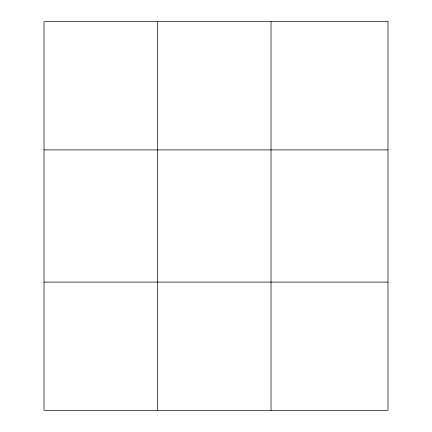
<?xml version="1.0" encoding="UTF-8"?>
<svg xmlns="http://www.w3.org/2000/svg" width="432" height="432" viewBox="0 0 432 432"><rect width="100%" height="100%" fill="white"/><g stroke="black" fill="none" stroke-linecap="round" stroke-linejoin="round"><path stroke-width="0.65" d="M157.529 410.4L157.529 21.6M271.031 410.4L271.031 21.6M44.026 149.904L387.974 149.904M44.026 282.096L387.974 282.096M387.974 21.6L387.974 410.4L44.026 410.4L44.026 21.6L387.974 21.6"/></g></svg>
